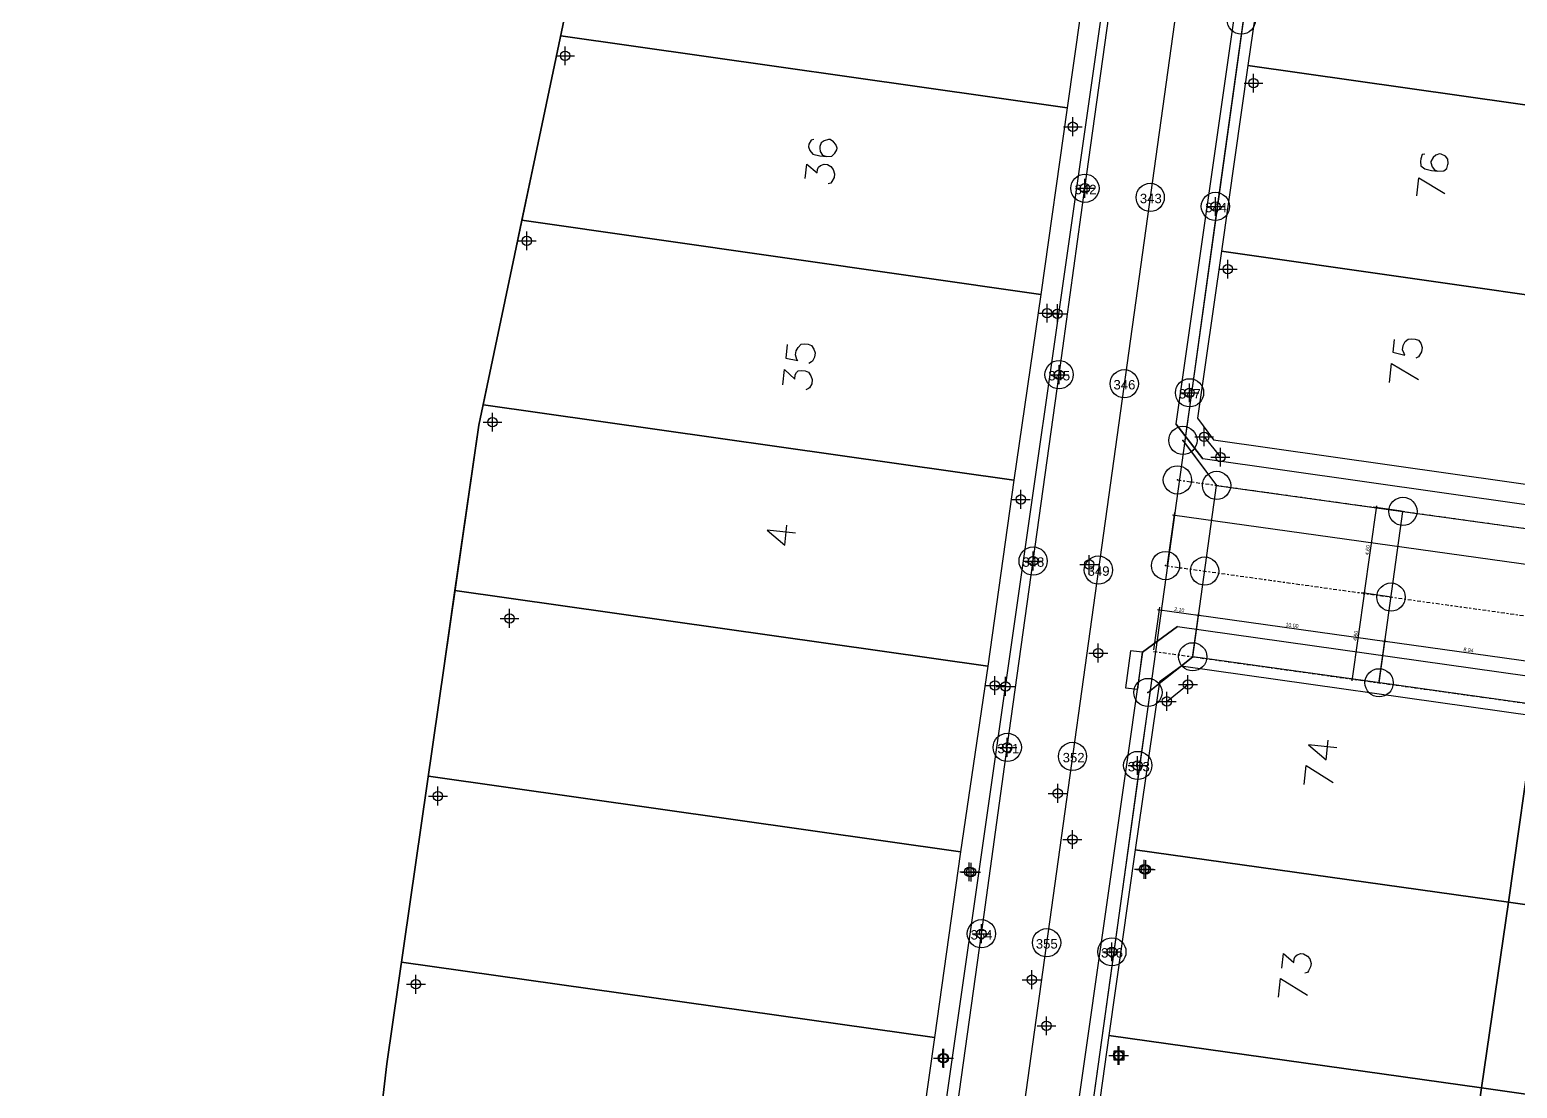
# Model space of a CAD drawing. Header units: metres. Extents: x 678 to 2349, y 417 to 1219.
# Drawn here: x 734.1 to 813.2, y 864.1 to 920.4 of the extents above; entities that cross this region are included whole.
import ezdxf

# ---------------------------------------------------------------- set-up
doc = ezdxf.new("R2010")
doc.units = ezdxf.units.M
doc.header["$PDMODE"] = 32
doc.header["$PDSIZE"] = 1.5
doc.linetypes.add('CENTRO1', pattern=[0.44, 0.2, -0.08, 0.08, -0.08])
for name, color, linetype in [('CONCRETO', 7, 'Continuous'), ('linea 1', 1, 'Continuous'), ('puntos nov 7', 50, 'Continuous'), ('PUNTOS V', 4, 'Continuous'), ('V-NODE', 1, 'Continuous')]:
    doc.layers.add(name, color=color, linetype=linetype)
doc.layers.add('PDF2_area escolar', color=7, linetype='Continuous', true_color=0x989898)
doc.layers.add('PDF_Geometry', color=7, linetype='Continuous', true_color=0x797979)
doc.styles.add('CITY2', font='stylu.ttf', dxfattribs={"height": 0.2})
doc.styles.get("Standard").update_dxf_attribs({"font": 'arial.ttf'})
doc.dimstyles.new('COTAS2', dxfattribs={"dimtxt": 0.02, "dimasz": 0.1, "dimexe": 0.15, "dimexo": 0.08, "dimgap": 0.05, "dimtad": 1, "dimzin": 0, "dimdsep": 46, "dimtxsty": 'CITY2', "dimblk": 'ARCHTICK', "dimcen": 1, "dimdle": 0.1, "dimclrd": 1, "dimclre": 1, "dimclrt": 2, "dimadec": 0, "dimazin": 0, "dimtfac": 1, "dimtofl": 0, "dimtmove": 0, "dimatfit": 3, "dimldrblk": 'ARCHTICK', "dimfxl": 0.18, "dimtolj": 1, "dimtzin": 0, "dimarcsym": 0})

# ---------------------------------------------------------------- blocks, each defined once
blk = doc.blocks.new('*U270')
at = {"color": 0, "linetype": 'ByBlock', "lineweight": -2, "transparency": 16777216}
for p, q in [((-1, 0), (1, 0)), ((0, -1), (0, 1))]:
    blk.add_line(p, q, dxfattribs=at)
blk.add_circle((0, 0), 0.5, dxfattribs=at)
blk = doc.blocks.new('*U312', base_point=(788.713, 905.299, 1004.807))
at = {"layer": 'V-NODE', "color": 50, "lineweight": -2, "xscale": 0.5, "yscale": 0.5, "zscale": 0.5}
blk.add_blockref('*U270', (788.713, 905.299, 1004.807), dxfattribs=at)
blk = doc.blocks.new('*U315', base_point=(785.961, 885.493, 1005.589))
at = {"layer": 'V-NODE', "color": 50, "lineweight": -2, "xscale": 0.5, "yscale": 0.5, "zscale": 0.5}
blk.add_blockref('*U270', (785.961, 885.493, 1005.589), dxfattribs=at)
blk = doc.blocks.new('*U318', base_point=(784.126, 875.621, 1005.998))
at = {"layer": 'V-NODE', "color": 50, "lineweight": -2, "xscale": 0.5, "yscale": 0.5, "zscale": 0.5}
blk.add_blockref('*U270', (784.126, 875.621, 1005.998), dxfattribs=at)
blk = doc.blocks.new('*U321', base_point=(793.414, 875.756, 1005.97))
at = {"layer": 'V-NODE', "color": 50, "lineweight": -2, "xscale": 0.5, "yscale": 0.5, "zscale": 0.5}
blk.add_blockref('*U270', (793.414, 875.756, 1005.97), dxfattribs=at)
blk = doc.blocks.new('*U684', base_point=(789.534, 915.24, 1004.37))
at = {"layer": 'V-NODE', "color": 50, "lineweight": -2, "xscale": 0.5, "yscale": 0.5, "zscale": 0.5}
blk.add_blockref('*U270', (789.534, 915.24, 1004.37), dxfattribs=at)
blk = doc.blocks.new('*U687', base_point=(799.136, 917.558, 1004.214))
at = {"layer": 'V-NODE', "color": 50, "lineweight": -2, "xscale": 0.5, "yscale": 0.5, "zscale": 0.5}
blk.add_blockref('*U270', (799.136, 917.558, 1004.214), dxfattribs=at)
blk = doc.blocks.new('*U690', base_point=(797.77, 907.668, 1004.785))
at = {"layer": 'V-NODE', "color": 50, "lineweight": -2, "xscale": 0.5, "yscale": 0.5, "zscale": 0.5}
blk.add_blockref('*U270', (797.77, 907.668, 1004.785), dxfattribs=at)
blk = doc.blocks.new('*U693', base_point=(788.167, 905.326, 1004.847))
at = {"layer": 'V-NODE', "color": 50, "lineweight": -2, "xscale": 0.5, "yscale": 0.5, "zscale": 0.5}
blk.add_blockref('*U270', (788.167, 905.326, 1004.847), dxfattribs=at)
blk = doc.blocks.new('*U696', base_point=(786.773, 895.432, 1005.26))
at = {"layer": 'V-NODE', "color": 50, "lineweight": -2, "xscale": 0.5, "yscale": 0.5, "zscale": 0.5}
blk.add_blockref('*U270', (786.773, 895.432, 1005.26), dxfattribs=at)
blk = doc.blocks.new('*U699', base_point=(796.514, 898.754, 1005.109))
at = {"layer": 'V-NODE', "color": 50, "lineweight": -2, "xscale": 0.5, "yscale": 0.5, "zscale": 0.5}
blk.add_blockref('*U270', (796.514, 898.754, 1005.109), dxfattribs=at)
blk = doc.blocks.new('*U702', base_point=(794.535, 884.695, 1005.686))
at = {"layer": 'V-NODE', "color": 50, "lineweight": -2, "xscale": 0.5, "yscale": 0.5, "zscale": 0.5}
blk.add_blockref('*U270', (794.535, 884.695, 1005.686), dxfattribs=at)
blk = doc.blocks.new('*U705', base_point=(785.398, 885.539, 1005.56))
at = {"layer": 'V-NODE', "color": 50, "lineweight": -2, "xscale": 0.5, "yscale": 0.5, "zscale": 0.5}
blk.add_blockref('*U270', (785.398, 885.539, 1005.56), dxfattribs=at)
blk = doc.blocks.new('*U708', base_point=(784.028, 875.632, 1005.997))
at = {"layer": 'V-NODE', "color": 50, "lineweight": -2, "xscale": 0.5, "yscale": 0.5, "zscale": 0.5}
blk.add_blockref('*U270', (784.028, 875.632, 1005.997), dxfattribs=at)
blk = doc.blocks.new('*U711', base_point=(793.319, 875.768, 1005.966))
at = {"layer": 'V-NODE', "color": 50, "lineweight": -2, "xscale": 0.5, "yscale": 0.5, "zscale": 0.5}
blk.add_blockref('*U270', (793.319, 875.768, 1005.966), dxfattribs=at)
blk = doc.blocks.new('*U714', base_point=(791.94, 865.876, 1006.464))
at = {"layer": 'V-NODE', "color": 50, "lineweight": -2, "xscale": 0.5, "yscale": 0.5, "zscale": 0.5}
blk.add_blockref('*U270', (791.94, 865.876, 1006.464), dxfattribs=at)
blk = doc.blocks.new('*U717', base_point=(782.635, 865.73, 1006.442))
at = {"layer": 'V-NODE', "color": 50, "lineweight": -2, "xscale": 0.5, "yscale": 0.5, "zscale": 0.5}
blk.add_blockref('*U270', (782.635, 865.73, 1006.442), dxfattribs=at)
blk = doc.blocks.new('*U957', base_point=(790.179, 911.964, 1003.88))
at = {"layer": 'V-NODE', "color": 50, "lineweight": -2, "xscale": 0.5, "yscale": 0.5, "zscale": 0.5}
blk.add_blockref('*U270', (790.179, 911.964, 1003.88), dxfattribs=at)
blk = doc.blocks.new('*U960', base_point=(797.112, 911.001, 1003.88))
at = {"layer": 'V-NODE', "color": 50, "lineweight": -2, "xscale": 0.5, "yscale": 0.5, "zscale": 0.5}
blk.add_blockref('*U270', (797.112, 911.001, 1003.88), dxfattribs=at)
blk = doc.blocks.new('*U963', base_point=(788.803, 902.059, 1004.32))
at = {"layer": 'V-NODE', "color": 50, "lineweight": -2, "xscale": 0.5, "yscale": 0.5, "zscale": 0.5}
blk.add_blockref('*U270', (788.803, 902.059, 1004.32), dxfattribs=at)
blk = doc.blocks.new('*U966', base_point=(795.736, 901.096, 1004.32))
at = {"layer": 'V-NODE', "color": 50, "lineweight": -2, "xscale": 0.5, "yscale": 0.5, "zscale": 0.5}
blk.add_blockref('*U270', (795.736, 901.096, 1004.32), dxfattribs=at)
blk = doc.blocks.new('*U969', base_point=(787.427, 892.155, 1004.75))
at = {"layer": 'V-NODE', "color": 50, "lineweight": -2, "xscale": 0.5, "yscale": 0.5, "zscale": 0.5}
blk.add_blockref('*U270', (787.427, 892.155, 1004.75), dxfattribs=at)
blk = doc.blocks.new('*U975', base_point=(786.051, 882.25, 1005.14))
at = {"layer": 'V-NODE', "color": 50, "lineweight": -2, "xscale": 0.5, "yscale": 0.5, "zscale": 0.5}
blk.add_blockref('*U270', (786.051, 882.25, 1005.14), dxfattribs=at)
blk = doc.blocks.new('*U984', base_point=(792.98, 881.287, 1005.14))
at = {"layer": 'V-NODE', "color": 50, "lineweight": -2, "xscale": 0.5, "yscale": 0.5, "zscale": 0.5}
blk.add_blockref('*U270', (792.98, 881.287, 1005.14), dxfattribs=at)
blk = doc.blocks.new('*U987', base_point=(784.68, 872.345, 1005.53))
at = {"layer": 'V-NODE', "color": 50, "lineweight": -2, "xscale": 0.5, "yscale": 0.5, "zscale": 0.5}
blk.add_blockref('*U270', (784.68, 872.345, 1005.53), dxfattribs=at)
blk = doc.blocks.new('*U990', base_point=(791.61, 871.382, 1005.53))
at = {"layer": 'V-NODE', "color": 50, "lineweight": -2, "xscale": 0.5, "yscale": 0.5, "zscale": 0.5}
blk.add_blockref('*U270', (791.61, 871.382, 1005.53), dxfattribs=at)
blk = doc.blocks.new('*U996', base_point=(791.989, 865.874, 1006.469))
at = {"layer": 'V-NODE', "color": 50, "lineweight": -2, "xscale": 0.5, "yscale": 0.5, "zscale": 0.5}
blk.add_blockref('*U270', (791.989, 865.874, 1006.469), dxfattribs=at)
blk = doc.blocks.new('*U999', base_point=(782.686, 865.724, 1006.447))
at = {"layer": 'V-NODE', "color": 50, "lineweight": -2, "xscale": 0.5, "yscale": 0.5, "zscale": 0.5}
blk.add_blockref('*U270', (782.686, 865.724, 1006.447), dxfattribs=at)
blk = doc.blocks.new('*U1227', base_point=(795.655, 885.587, 1005.62))
at = {"layer": 'V-NODE', "color": 50, "lineweight": -2, "xscale": 0.5, "yscale": 0.5, "zscale": 0.5}
blk.add_blockref('*U270', (795.655, 885.587, 1005.62), dxfattribs=at)
blk = doc.blocks.new('*U1230', base_point=(797.376, 897.676, 1005.109))
at = {"layer": 'V-NODE', "color": 50, "lineweight": -2, "xscale": 0.5, "yscale": 0.5, "zscale": 0.5}
blk.add_blockref('*U270', (797.376, 897.676, 1005.109), dxfattribs=at)
blk = doc.blocks.new('*U1788', base_point=(754.63, 869.658, 1005.948))
at = {"layer": 'V-NODE', "color": 50, "lineweight": -2, "xscale": 0.5, "yscale": 0.5, "zscale": 0.5}
blk.add_blockref('*U270', (754.63, 869.658, 1005.948), dxfattribs=at)
blk = doc.blocks.new('*U1791', base_point=(755.797, 879.662, 1005.479))
at = {"layer": 'V-NODE', "color": 50, "lineweight": -2, "xscale": 0.5, "yscale": 0.5, "zscale": 0.5}
blk.add_blockref('*U270', (755.797, 879.662, 1005.479), dxfattribs=at)
blk = doc.blocks.new('*U1794', base_point=(759.6, 889.106, 1005.4))
at = {"layer": 'V-NODE', "color": 50, "lineweight": -2, "xscale": 0.5, "yscale": 0.5, "zscale": 0.5}
blk.add_blockref('*U270', (759.6, 889.106, 1005.4), dxfattribs=at)
blk = doc.blocks.new('*U1797', base_point=(758.694, 899.53, 1004.751))
at = {"layer": 'V-NODE', "color": 50, "lineweight": -2, "xscale": 0.5, "yscale": 0.5, "zscale": 0.5}
blk.add_blockref('*U270', (758.694, 899.53, 1004.751), dxfattribs=at)
blk = doc.blocks.new('*U1800', base_point=(760.516, 909.171, 1004.214))
at = {"layer": 'V-NODE', "color": 50, "lineweight": -2, "xscale": 0.5, "yscale": 0.5, "zscale": 0.5}
blk.add_blockref('*U270', (760.516, 909.171, 1004.214), dxfattribs=at)
blk = doc.blocks.new('*U1803', base_point=(762.554, 919.01, 1003.921))
at = {"layer": 'V-NODE', "color": 50, "lineweight": -2, "xscale": 0.5, "yscale": 0.5, "zscale": 0.5}
blk.add_blockref('*U270', (762.554, 919.01, 1003.921), dxfattribs=at)
blk = doc.blocks.new('*U2181', base_point=(790.887, 887.262, 1003.792))
at = {"layer": 'V-NODE', "color": 50, "lineweight": -2, "xscale": 0.5, "yscale": 0.5, "zscale": 0.5}
blk.add_blockref('*U270', (790.887, 887.262, 1003.792), dxfattribs=at)
blk = doc.blocks.new('*U2184', base_point=(789.51, 877.357, 1004.286))
at = {"layer": 'V-NODE', "color": 50, "lineweight": -2, "xscale": 0.5, "yscale": 0.5, "zscale": 0.5}
blk.add_blockref('*U270', (789.51, 877.357, 1004.286), dxfattribs=at)
blk = doc.blocks.new('*U2196', base_point=(788.133, 867.452, 1004.78))
at = {"layer": 'V-NODE', "color": 50, "lineweight": -2, "xscale": 0.5, "yscale": 0.5, "zscale": 0.5}
blk.add_blockref('*U270', (788.133, 867.452, 1004.78), dxfattribs=at)
blk = doc.blocks.new('*U2199', base_point=(790.41, 891.974, 1003.59))
at = {"layer": 'V-NODE', "color": 50, "lineweight": -2, "xscale": 0.5, "yscale": 0.5, "zscale": 0.5}
blk.add_blockref('*U270', (790.41, 891.974, 1003.59), dxfattribs=at)
blk = doc.blocks.new('*U2202', base_point=(788.73, 879.806, 1004.2))
at = {"layer": 'V-NODE', "color": 50, "lineweight": -2, "xscale": 0.5, "yscale": 0.5, "zscale": 0.5}
blk.add_blockref('*U270', (788.73, 879.806, 1004.2), dxfattribs=at)
blk = doc.blocks.new('*U2205', base_point=(787.35, 869.902, 1004.69))
at = {"layer": 'V-NODE', "color": 50, "lineweight": -2, "xscale": 0.5, "yscale": 0.5, "zscale": 0.5}
blk.add_blockref('*U270', (787.35, 869.902, 1004.69), dxfattribs=at)
blk = doc.blocks.new('*U2308')
at = {"color": 0, "linetype": 'ByBlock', "lineweight": -2, "transparency": 16777216}
for p, q in [((-1, 0), (1, 0)), ((0, -1), (0, 1))]:
    blk.add_line(p, q, dxfattribs=at)
blk.add_circle((0, 0), 0.5, dxfattribs=at)
blk = doc.blocks.new('*U2314', base_point=(791.989, 865.874, 1006.469))
at = {"layer": 'V-NODE', "color": 1, "lineweight": -2, "xscale": 0.5, "yscale": 0.5, "zscale": 0.5}
blk.add_blockref('*U2308', (791.989, 865.874, 1006.469), dxfattribs=at)
blk = doc.blocks.new('*U2558')
at = {"color": 0, "linetype": 'ByBlock', "lineweight": -2, "transparency": 16777216}
for p, q in [((-1, 0), (1, 0)), ((0, -1), (0, 1))]:
    blk.add_line(p, q, dxfattribs=at)
blk.add_lwpolyline([(-0.5, -0.5), (-0.5, 0.5), (0.5, 0.5), (0.5, -0.5)], close=True, dxfattribs=at)
blk = doc.blocks.new('*U2564', base_point=(791.989, 865.874, 1006.469))
at = {"layer": 'V-NODE', "color": 130, "lineweight": -2, "xscale": 0.5, "yscale": 0.5, "zscale": 0.5}
blk.add_blockref('*U2558', (791.989, 865.874, 1006.469), dxfattribs=at)
blk = doc.blocks.new('base')
at = {"layer": 'PDF_Geometry', "lineweight": 25, "extrusion": (-0.000787417, 0.063364, 0.99799), "elevation": 0.026}
for points in [[(-314.355, -197.288), (-299.601, -195.681), (-292.744, -194.188), (-282.663, -192.111), (-274.476, -190.361), (-258.037, -185.154), (-248.029, -180.61), (-240.539, -177.71), (-228.643, -174.042), (-222.733, -172.714), (-217.384, -171.04), (-209.935, -169.248), (-202.16, -164.759), (-196.196, -160.284), (-195.073, -159.817), (-178.095, -157.457), (-154.298, -156.614), (-136.667, -154.611), (-124.436, -153.164), (-118.066, -151.474), (-100.79, -146.646), (-80.955, -140.967), (-73.385, -139.328), (-61.694, -135.822), (-40.504, -131.604), (-37.727, -130.872), (-17.661, -129.441), (1.311, -127.461), (21.092, -124.929), (41.006, -122.83), (47.376, -123.458), (63.592, -123.186), (81.402, -124.312), (85.639, -96.072), (88.705, -66.393), (92.811, -40.781), (97.16, -22.386), (100.596, -1.562), (102.483, 8.32), (109.691, 37.361), (117.528, 76.62), (126.217, 115.638), (131.513, 149.592), (134.682, 173.973), (136.916, 195.591), (139.956, 229.678), (141.558, 250.676), (142.614, 271.37), (143.252, 283.21), (147.066, 312.938), (152.58, 355.631), (153.554, 396.042), (150.869, 418.02), (151.777, 438.639), (150.959, 458.028), (151.777, 438.639), (150.869, 418.02), (153.554, 396.042), (152.58, 355.631), (147.066, 312.938), (143.252, 283.21), (142.614, 271.37), (141.558, 250.676), (139.956, 229.678), (136.916, 195.591), (134.682, 173.973), (131.513, 149.592), (126.217, 115.638), (117.528, 76.62), (109.691, 37.361), (102.483, 8.32), (100.596, -1.562), (97.16, -22.386), (92.811, -40.781), (88.705, -66.393), (85.639, -96.072), (81.402, -124.312), (63.592, -123.186), (47.376, -123.458), (41.006, -122.83), (21.092, -124.929), (1.311, -127.461), (-17.661, -129.441), (-37.727, -130.872), (-40.504, -131.604), (-61.694, -135.822), (-73.385, -139.328), (-80.955, -140.967), (-100.79, -146.646), (-118.066, -151.474), (-124.436, -153.164), (-136.667, -154.611), (-154.298, -156.614), (-178.095, -157.457), (-195.073, -159.817), (-196.196, -160.284), (-202.16, -164.759), (-209.935, -169.248), (-217.384, -171.04), (-222.733, -172.714), (-228.643, -174.042), (-240.539, -177.71), (-248.029, -180.61), (-258.037, -185.154), (-274.476, -190.361), (-282.663, -192.111), (-292.744, -194.188), (-299.601, -195.681), (-314.355, -197.288), (-312.178, -178.446), (-309.146, -157.898), (-306.876, -132.899), (-305.823, -118.002), (-298.643, -78.802), (-291.055, -45.077), (-282.252, -15.116), (-275.645, 10.473), (-270.319, 33.898), (-263.825, 63.164), (-258.15, 86.408), (-284.424, 123.888)], [(129.33, 446.993), (130.719, 376.627), (119.722, 267.265), (72.738, -35.348), (74.134, -37.232), (92.979, -40.152)], [(78.602, 47.969), (76.718, 46.573), (38.301, 52.546), (36.905, 54.43), (47.469, 122.482), (49.353, 123.878), (87.77, 117.905), (89.166, 116.021)], [(76.718, 46.573), (78.602, 47.969), (89.166, 116.021), (87.77, 117.905)], [(108.227, 100.648), (108.37, 100.677), (108.489, 100.895), (108.505, 101.032), (108.436, 101.226), (108.275, 101.43), (107.915, 101.52), (107.549, 101.564), (107.269, 101.552), (107.11, 101.385), (106.997, 101.213), (106.986, 101.122), (107.055, 100.928), (107.176, 100.775), (107.348, 100.661), (107.439, 100.65), (107.679, 100.714), (107.832, 100.835), (107.9, 101.012), (107.911, 101.103), (107.887, 101.292), (107.772, 101.491), (107.549, 101.564)], [(75.77, 101.822), (75.912, 101.852), (75.986, 102.075), (76.002, 102.212), (75.984, 102.446), (75.772, 102.61), (75.412, 102.7), (75.092, 102.739), (74.766, 102.732), (74.613, 102.611), (74.54, 102.388), (74.534, 102.342), (74.552, 102.108), (74.673, 101.955), (74.89, 101.836), (74.982, 101.825), (75.176, 101.894), (75.329, 102.015), (75.448, 102.232), (75.454, 102.278), (75.39, 102.517), (75.269, 102.671), (75.092, 102.739)], [(108.709, 102.723), (108.615, 101.946), (108.071, 102.429), (108.049, 102.246), (107.986, 102.114), (107.884, 102.034), (107.69, 101.965), (107.507, 101.987), (107.336, 102.1), (107.215, 102.254), (107.151, 102.493), (107.173, 102.676), (107.292, 102.894), (107.349, 102.979), (107.491, 103.009)], [(76.222, 104.04), (76.107, 103.08), (74.727, 103.942)], [(109.772, 111.544), (109.86, 112.276), (109.225, 112.399), (109.266, 112.347), (109.33, 112.108), (109.302, 111.879), (109.189, 111.707), (109.029, 111.541), (108.841, 111.517), (108.658, 111.539), (108.481, 111.607), (108.366, 111.807), (108.296, 112), (108.324, 112.229), (108.443, 112.446), (108.494, 112.487), (108.642, 112.562)], [(77.513, 111.675), (77.596, 112.36), (76.967, 112.529), (77.002, 112.432), (77.071, 112.238), (77.044, 112.01), (76.925, 111.792), (76.771, 111.672), (76.583, 111.648), (76.4, 111.67), (76.222, 111.738), (76.102, 111.891), (76.038, 112.131), (76.066, 112.359), (76.179, 112.531), (76.236, 112.617), (76.384, 112.692)], [(77.789, 113.96), (77.667, 112.955), (76.242, 113.822)], [(110.031, 113.693), (109.931, 112.87), (109.392, 113.399), (109.365, 113.17), (109.303, 113.038), (109.2, 112.958), (109.012, 112.934), (108.829, 112.956), (108.652, 113.024), (108.537, 113.223), (108.467, 113.417), (108.495, 113.646), (108.614, 113.863), (108.665, 113.904), (108.813, 113.978)], [(109.453, 121.599), (110.961, 121.417), (110.038, 122.224), (109.912, 121.173)], [(91.093, 128.17), (91.733, 128.093), (92.016, 130.053), (91.376, 130.13), (91.093, 128.17), (89.215, 126.819), (50.746, 132.753), (49.396, 134.631), (67.752, 253.123), (69.636, 254.519), (108.099, 248.54), (109.45, 246.662)], [(89.215, 126.819), (91.093, 128.17), (109.45, 246.662), (108.099, 248.54)], [(80.826, 133.395), (82.334, 133.213), (81.411, 134.02), (81.284, 132.968)], [(82.587, 135.316), (82.466, 134.31), (81.046, 135.223)], [(83.903, 145.08), (83.809, 144.303), (83.265, 144.786), (83.243, 144.603), (83.18, 144.472), (83.078, 144.391), (82.884, 144.322), (82.747, 144.339), (82.529, 144.458), (82.409, 144.611), (82.345, 144.851), (82.367, 145.034), (82.486, 145.251), (82.543, 145.337), (82.685, 145.366)], [(84.09, 146.634), (83.969, 145.629), (82.549, 146.542)]]:
    blk.add_lwpolyline(points, dxfattribs=at)
for points in [[(121.592, 94.957), (119.443, 85.2), (93.22, 89.24), (94.735, 99.12)], [(65.311, 100.068), (63.79, 90.143), (83.55, 87.113), (85.111, 96.987)], [(123.792, 104.754), (121.592, 94.957), (94.735, 99.12), (96.255, 109.046)], [(66.871, 109.943), (65.311, 100.068), (85.111, 96.987), (86.626, 106.867)], [(125.947, 114.557), (123.792, 104.754), (96.255, 109.046), (97.816, 118.92)], [(68.386, 119.823), (66.871, 109.943), (86.626, 106.867), (88.019, 115.742), (87.186, 116.909)], [(127.599, 124.421), (126.217, 115.638), (125.947, 114.557), (97.816, 118.92), (99.331, 128.8)], [(129.114, 134.301), (127.599, 124.421), (99.331, 128.8), (100.891, 138.675)], [(71.812, 141.715), (70.297, 131.835), (89.051, 128.926), (90.218, 129.759), (91.618, 138.679)], [(52.057, 144.79), (50.709, 135.91), (51.543, 134.743), (70.297, 131.835), (71.812, 141.715)], [(130.675, 144.175), (129.114, 134.301), (100.891, 138.675), (102.406, 148.555)], [(73.373, 151.589), (71.812, 141.715), (91.618, 138.679), (93.132, 148.559)], [(53.618, 154.665), (52.057, 144.79), (71.812, 141.715), (73.373, 151.589)], [(132.098, 154.066), (131.513, 149.592), (130.675, 144.175), (102.406, 148.555), (103.921, 158.435)], [(74.893, 161.515), (73.373, 151.589), (93.132, 148.559), (94.647, 158.439)], [(55.133, 164.545), (53.618, 154.665), (73.373, 151.589), (74.893, 161.515)]]:
    blk.add_lwpolyline(points, close=True, dxfattribs=at)
blk = doc.blocks.new('_ArchTick')
at = {"color": 0, "linetype": 'ByBlock', "const_width": 0.15}
blk.add_lwpolyline([(-0.5, -0.5), (0.5, 0.5)], dxfattribs=at)
blk = doc.blocks.new('*D3558')
at = {"layer": 'Defpoints', "color": 0, "transparency": 16777216}
for p in [(806.116, 887.891), (795.904, 887.063, 1005.62), (805.808, 885.682, 1005.62)]:
    blk.add_point(p, dxfattribs=at)
at = {"layer": 'PUNTOS V', "color": 1, "linetype": 'Continuous', "lineweight": -2, "transparency": 16777216}
for p, q in [((795.915, 887.143), (796.232, 889.421)), ((805.819, 885.762), (806.137, 888.04))]:
    blk.add_line(p, q, dxfattribs=at)
at = {"layer": 'PUNTOS V', "color": 1, "lineweight": -2, "transparency": 16777216}
blk.add_line((796.113, 889.286), (806.215, 887.877), dxfattribs=at)
at = {"layer": 'PUNTOS V', "color": 1, "lineweight": -2, "transparency": 16777216, "xscale": 0.1, "yscale": 0.1, "zscale": 0.1}
for p, rotation in [((796.212, 889.272), 172.061553166737), ((806.116, 887.891), 352.061553166737)]:
    blk.add_blockref('_ArchTick', p, dxfattribs=dict(at, rotation=rotation))
at = {"layer": 'PUNTOS V', "color": 2, "transparency": 16777216, "insert": (801.185, 888.734), "char_height": 0.2, "attachment_point": 5, "rotation": 352.06155, "style": 'CITY2'}
blk.add_mtext('\\A1;10.00', dxfattribs=at)
blk = doc.blocks.new('*D3559')
at = {"layer": 'Defpoints', "color": 0, "transparency": 16777216}
for p in [(814.972, 886.656), (814.975, 886.678, 1005.129), (805.808, 885.682, 1005.62)]:
    blk.add_point(p, dxfattribs=at)
at = {"layer": 'PUNTOS V', "color": 1, "linetype": 'Continuous', "lineweight": -2, "transparency": 16777216}
for p, q in [((805.819, 885.762), (806.137, 888.04)), ((814.964, 886.599), (814.951, 886.508))]:
    blk.add_line(p, q, dxfattribs=at)
at = {"layer": 'PUNTOS V', "color": 1, "lineweight": -2, "transparency": 16777216}
blk.add_line((806.017, 887.905), (815.071, 886.643), dxfattribs=at)
at = {"layer": 'PUNTOS V', "color": 1, "lineweight": -2, "transparency": 16777216, "xscale": 0.1, "yscale": 0.1, "zscale": 0.1}
for p, rotation in [((806.116, 887.891), 172.061553166737), ((814.972, 886.656), 352.061553166737)]:
    blk.add_blockref('_ArchTick', p, dxfattribs=dict(at, rotation=rotation))
at = {"layer": 'PUNTOS V', "color": 2, "transparency": 16777216, "insert": (810.565, 887.427), "char_height": 0.2, "attachment_point": 5, "rotation": 352.06155, "style": 'CITY2'}
blk.add_mtext('\\A1;8.94', dxfattribs=at)
blk = doc.blocks.new('*D3562')
at = {"layer": 'Defpoints', "color": 0, "transparency": 16777216}
for p in [(805.034, 890.435), (806.443, 890.238, 1005.62), (805.808, 885.682, 1005.62)]:
    blk.add_point(p, dxfattribs=at)
at = {"layer": 'PUNTOS V', "color": 1, "lineweight": -2, "transparency": 16777216}
blk.add_line((804.385, 885.78), (805.048, 890.534), dxfattribs=at)
at = {"layer": 'PUNTOS V', "color": 1, "linetype": 'Continuous', "lineweight": -2, "transparency": 16777216}
for p, q in [((806.364, 890.249), (804.885, 890.455)), ((805.729, 885.693), (804.25, 885.9))]:
    blk.add_line(p, q, dxfattribs=at)
at = {"layer": 'PUNTOS V', "color": 1, "lineweight": -2, "transparency": 16777216, "xscale": 0.1, "yscale": 0.1, "zscale": 0.1}
for p, rotation in [((805.034, 890.435), 82.06155316673828), ((804.399, 885.879), 262.0615531667382)]:
    blk.add_blockref('_ArchTick', p, dxfattribs=dict(at, rotation=rotation))
at = {"layer": 'PUNTOS V', "color": 2, "transparency": 16777216, "insert": (804.563, 888.178), "char_height": 0.2, "attachment_point": 5, "rotation": 82.06155, "style": 'CITY2'}
blk.add_mtext('\\A1;4.60', dxfattribs=at)
blk = doc.blocks.new('*D3563')
at = {"layer": 'Defpoints', "color": 0, "transparency": 16777216}
for p in [(805.669, 894.991), (807.078, 894.794, 1005.62), (806.443, 890.238, 1005.62)]:
    blk.add_point(p, dxfattribs=at)
at = {"layer": 'PUNTOS V', "color": 1, "lineweight": -2, "transparency": 16777216}
blk.add_line((805.02, 890.336), (805.683, 895.09), dxfattribs=at)
at = {"layer": 'PUNTOS V', "color": 1, "linetype": 'Continuous', "lineweight": -2, "transparency": 16777216}
for p, q in [((806.999, 894.805), (805.521, 895.011)), ((806.364, 890.249), (804.885, 890.455))]:
    blk.add_line(p, q, dxfattribs=at)
at = {"layer": 'PUNTOS V', "color": 1, "lineweight": -2, "transparency": 16777216, "xscale": 0.1, "yscale": 0.1, "zscale": 0.1}
for p, rotation in [((805.669, 894.991), 82.06155316673825), ((805.034, 890.435), 262.0615531667382)]:
    blk.add_blockref('_ArchTick', p, dxfattribs=dict(at, rotation=rotation))
at = {"layer": 'PUNTOS V', "color": 2, "transparency": 16777216, "insert": (805.198, 892.734), "char_height": 0.2, "attachment_point": 5, "rotation": 82.06155, "style": 'CITY2'}
blk.add_mtext('\\A1;4.60', dxfattribs=at)
blk = doc.blocks.new('*D3687')
at = {"layer": 'Defpoints', "color": 0, "transparency": 16777216}
for p in [(796.212, 889.272), (793.827, 887.353, 1005.62), (795.904, 887.063, 1005.62)]:
    blk.add_point(p, dxfattribs=at)
at = {"layer": 'PUNTOS V', "color": 1, "linetype": 'Continuous', "lineweight": -2, "transparency": 16777216}
for p, q in [((793.838, 887.432), (794.156, 889.71)), ((795.915, 887.143), (796.232, 889.421))]:
    blk.add_line(p, q, dxfattribs=at)
at = {"layer": 'PUNTOS V', "color": 1, "lineweight": -2, "transparency": 16777216}
blk.add_line((794.036, 889.576), (796.311, 889.259), dxfattribs=at)
at = {"layer": 'PUNTOS V', "color": 1, "lineweight": -2, "transparency": 16777216, "xscale": 0.1, "yscale": 0.1, "zscale": 0.1}
for p, rotation in [((794.135, 889.562), 172.061553166737), ((796.212, 889.272), 352.061553166737)]:
    blk.add_blockref('_ArchTick', p, dxfattribs=dict(at, rotation=rotation))
at = {"layer": 'PUNTOS V', "color": 2, "transparency": 16777216, "insert": (795.195, 889.569), "char_height": 0.2, "attachment_point": 5, "rotation": 352.06155, "style": 'CITY2'}
blk.add_mtext('\\A1;2.10', dxfattribs=at)
blk = doc.blocks.new('*D3789')
at = {"layer": 'Defpoints', "color": 0, "transparency": 16777216}
for p in [(794.559, 891.895, 1005.62), (836.516, 888.788), (836.141, 886.097, 1005.62)]:
    blk.add_point(p, dxfattribs=at)
at = {"layer": 'PUNTOS V', "color": 1, "linetype": 'Continuous', "lineweight": -2, "transparency": 16777216}
for p, q in [((794.57, 891.975), (794.955, 894.735)), ((836.152, 886.176), (836.537, 888.937))]:
    blk.add_line(p, q, dxfattribs=at)
at = {"layer": 'PUNTOS V', "color": 1, "lineweight": -2, "transparency": 16777216}
blk.add_line((794.835, 894.601), (836.615, 888.775), dxfattribs=at)
at = {"layer": 'PUNTOS V', "color": 1, "lineweight": -2, "transparency": 16777216, "xscale": 0.1, "yscale": 0.1, "zscale": 0.1}
for p, rotation in [((794.935, 894.587), 172.0615531667378), ((836.516, 888.788), 352.0615531667378)]:
    blk.add_blockref('_ArchTick', p, dxfattribs=dict(at, rotation=rotation))
at = {"layer": 'PUNTOS V', "color": 2, "transparency": 16777216, "insert": (815.469, 891.879), "char_height": 0.2, "attachment_point": 5, "rotation": 352.06155, "style": 'CITY2'}
blk.add_mtext('\\A1;41.98', dxfattribs=at)

msp = doc.modelspace()

# ---------------------------------------------------------------- linework, layer by layer
at = {"elevation": 1011.104}
msp.add_lwpolyline([(846.41736, 960.12733), (846.54338, 961.02408), (844.37446, 963.84298), (834.46915, 965.21588), (826.11189, 966.37422), (817.73429, 967.52791), (807.83012, 968.90901), (804.93779, 966.60434), (804.09339, 960.526), (802.71739, 950.621), (801.34138, 940.716), (799.96538, 930.811), (798.58938, 920.906), (797.21338, 911.001), (795.83737, 901.096), (795.46996, 898.4512), (797.17422, 896.17523), (807.07839, 894.79414), (815.93422, 893.55924), (824.79008, 892.32433), (834.69425, 890.94324), (837.03644, 892.55962), (837.91638, 898.91015), (846.16622, 958.34028)], close=True, dxfattribs=at)
at = {"elevation": 997.581}
msp.add_lwpolyline([(820.03432, 770.51945), (825.50632, 809.76986), (828.92329, 834.326), (831.02942, 849.38672), (834.46975, 874.14887), (835.22081, 879.45606), (833.42365, 881.8314), (823.51948, 883.21249), (814.66843, 884.44673), (805.72855, 885.69336), (795.90361, 887.0634), (793.63721, 885.25837), (793.08551, 881.287), (791.70951, 871.382), (790.3335, 861.477), (788.9575, 851.572), (787.5815, 841.667), (786.2055, 831.762), (784.8295, 821.857), (783.45391, 811.955), (782.07777, 802.049)], dxfattribs=at)
at = {"layer": 'CONCRETO'}
for p, q in [((790.17903, 911.96438, 997.925), (791.55501, 921.86927, 997.925)), ((788.803, 902.059, 1004.32), (790.17903, 911.96438, 997.925)), ((786.051, 882.26768, 997.925), (788.80304, 902.0595, 997.925)), ((784.67508, 872.34485, 997.925), (786.05107, 882.24973, 997.925)), ((783.3, 862.44, 1006.02), (784.68, 872.345, 1005.53))]:
    msp.add_line(p, q, dxfattribs=at)
at = {"layer": 'CONCRETO', "elevation": 997.581}
msp.add_lwpolyline([(804.93779, 966.60434), (777.26769, 767.42416)], dxfattribs=at)
at = {"layer": 'linea 1', "elevation": 997.581}
msp.add_lwpolyline([(813.04755, 1051.1446), (773.76855, 768.39907)], dxfattribs=at)
at = {"layer": 'linea 1', "linetype": 'CENTRO1', "elevation": 1005.62}
for points in [[(795.09314, 896.46543), (836.77232, 890.65346)], [(794.46018, 891.90919), (836.14098, 886.09699)], [(793.82723, 887.35294), (835.50963, 881.54052)]]:
    msp.add_lwpolyline(points, dxfattribs=at)
at = {"layer": 'linea 1'}
for p in [(798.48843, 920.90608, 997.925), (790.17903, 911.96438, 997.925), (793.64574, 911.48279, 997.925), (797.11244, 911.00119, 997.925), (788.80304, 902.0595, 997.925), (792.26975, 901.5779, 997.925), (795.73646, 901.09631, 997.925), (787.42705, 892.15461, 997.925), (790.89376, 891.67302, 997.925), (786.05107, 882.24973, 997.925), (789.51778, 881.76814, 997.925), (792.98449, 881.28654, 997.925), (784.67508, 872.34485, 997.925), (788.14179, 871.86325, 997.925), (791.6085, 871.38166, 997.925)]:
    msp.add_point(p, dxfattribs=at)
at = {"layer": 'puntos nov 7'}
for points, elevation in [([(795.3848, 898.56492), (797.17422, 896.17523)], 1005.109), ([(796.514, 898.754), (797.376, 897.676)], 1005.109), ([(793.52369, 885.16796), (795.90361, 887.0634)], 1005.686), ([(794.535, 884.695), (795.655, 885.587)], 1005.686)]:
    msp.add_lwpolyline(points, dxfattribs=dict(at, elevation=elevation))
at = {"layer": 'PUNTOS V', "color": 1}
for points, elevation in [([(795.90361, 887.0634), (797.17422, 896.17523)], 1005.62), ([(805.80778, 885.68231), (807.07839, 894.79414)], 1005.62), ([(793.52369, 885.16796), (795.90361, 887.0634)], 1005.686)]:
    msp.add_lwpolyline(points, dxfattribs=dict(at, elevation=elevation))
for p in [(795.3848, 898.56492, 1005.109), (795.09314, 896.46543, 1005.62), (797.17422, 896.17523, 1005.109), (807.07839, 894.79414, 1005.62), (794.46018, 891.90919, 1005.62), (796.53891, 891.61932, 1005.62), (806.44308, 890.23822, 1005.62), (795.90361, 887.0634, 1005.62), (805.80778, 885.68231, 1005.62), (793.52369, 885.16796, 1005.686)]:
    msp.add_point(p, dxfattribs=at)

# ---------------------------------------------------------------- block references
at = {"layer": 'PDF2_area escolar'}
msp.add_blockref('base', (882.736, 1016.336, 999.038), dxfattribs=at)
at = {"layer": 'puntos nov 7'}
for name, p in [('*U1803', (762.554, 919.01, 1003.921)), ('*U687', (799.136, 917.558, 1004.214)), ('*U684', (789.534, 915.24, 1004.37)), ('*U957', (790.179, 911.964, 1003.88)), ('*U960', (797.112, 911.001, 1003.88)), ('*U1800', (760.516, 909.171, 1004.214)), ('*U690', (797.77, 907.668, 1004.785)), ('*U693', (788.167, 905.326, 1004.847)), ('*U312', (788.713, 905.299, 1004.807)), ('*U963', (788.803, 902.059, 1004.32)), ('*U966', (795.736, 901.096, 1004.32)), ('*U1797', (758.694, 899.53, 1004.751)), ('*U699', (796.514, 898.754, 1005.109)), ('*U1230', (797.376, 897.676, 1005.109)), ('*U696', (786.773, 895.432, 1005.26)), ('*U969', (787.427, 892.155, 1004.75)), ('*U2199', (790.41, 891.974, 1003.59)), ('*U1794', (759.6, 889.106, 1005.4)), ('*U2181', (790.887, 887.262, 1003.792)), ('*U705', (785.398, 885.539, 1005.56)), ('*U315', (785.961, 885.493, 1005.589)), ('*U1227', (795.655, 885.587, 1005.62)), ('*U702', (794.535, 884.695, 1005.686)), ('*U975', (786.051, 882.25, 1005.14)), ('*U984', (792.98, 881.287, 1005.14)), ('*U1791', (755.797, 879.662, 1005.479)), ('*U2202', (788.73, 879.806, 1004.2)), ('*U2184', (789.51, 877.357, 1004.286)), ('*U708', (784.028, 875.632, 1005.997)), ('*U318', (784.126, 875.621, 1005.998)), ('*U711', (793.319, 875.768, 1005.966)), ('*U321', (793.414, 875.756, 1005.97)), ('*U987', (784.68, 872.345, 1005.53)), ('*U990', (791.61, 871.382, 1005.53)), ('*U2205', (787.35, 869.902, 1004.69)), ('*U1788', (754.63, 869.658, 1005.948)), ('*U2196', (788.133, 867.452, 1004.78)), ('*U714', (791.94, 865.876, 1006.464)), ('*U996', (791.989, 865.874, 1006.469)), ('*U717', (782.635, 865.73, 1006.442)), ('*U999', (782.686, 865.724, 1006.447))]:
    msp.add_blockref(name, p, dxfattribs=at)
at = {"layer": 'V-NODE'}
for name in ['*U2314', '*U2564']:
    msp.add_blockref(name, (791.989, 865.874, 1006.469), dxfattribs=at)

# ---------------------------------------------------------------- texts
at = {"layer": 'linea 1', "char_height": 0.5, "attachment_point": 1}
for s, insert in [('342', (789.62956, 912.15166, 997.925)), ('343', (793.09668, 911.673, 997.925)), ('344', (796.56339, 911.19141, 997.925)), ('345', (788.22878, 902.25319, 997.925)), ('346', (791.6959, 901.77454, 997.925)), ('347', (795.16261, 901.29294, 997.925)), ('348', (786.8528, 892.34831, 997.925)), ('349', (790.31991, 891.86966, 997.925)), ('351', (785.52681, 882.43353, 997.925)), ('352', (788.99392, 881.95487, 997.925)), ('353', (792.46063, 881.47328, 997.925)), ('354', (784.10042, 872.5356, 997.925)), ('355', (787.56753, 872.05695, 997.925)), ('356', (791.03424, 871.57535, 997.925))]:
    msp.add_mtext_dynamic_manual_height_columns(s, width=1.32611, gutter_width=12.5, heights=[0], dxfattribs=dict(at, insert=insert))

# ---------------------------------------------------------------- dimensions: what is measured, and where the dimension line sits
at = {"layer": 'PUNTOS V', "color": 1}
dim = msp.add_linear_dim(base=(805.66918, 894.99065), p1=(806.44308, 890.23822, 1005.62), p2=(807.07839, 894.79414, 1005.62), angle=262.0615532, dimstyle='COTAS2', dxfattribs=at)
dim.commit()
dim.dimension.update_dxf_attribs({"geometry": '*D3563', "text_midpoint": (805.19782, 892.73413)})
dim = msp.add_linear_dim(base=(836.51628, 888.78835), p1=(794.55922, 891.89538, 1005.62), p2=(836.14098, 886.09699, 1005.62), angle=352.0615532, dimstyle='COTAS2', dxfattribs=at)
dim.commit()
dim.dimension.update_dxf_attribs({"geometry": '*D3789', "text_midpoint": (815.44781, 891.72625), "dimtype": 161})
for p1, p2, distance, picture, middle in [((805.80778, 885.68231, 1005.62), (806.44308, 890.23822, 1005.62), 1.42284, '*D3562', (804.56252, 888.17821)), ((793.82723, 887.35294, 1005.62), (795.90361, 887.0634, 1005.62), 2.23029, '*D3687', (795.19466, 889.5692)), ((795.90361, 887.0634, 1005.62), (805.80778, 885.68231, 1005.62), 2.23029, '*D3558', (801.18493, 888.73388))]:
    dim = msp.add_aligned_dim(p1=p1, p2=p2, distance=distance, dimstyle='COTAS2', dxfattribs=at)
    dim.commit()
    dim.dimension.update_dxf_attribs({"geometry": picture, "text_midpoint": middle})
dim = msp.add_linear_dim(base=(814.97164, 886.65631), p1=(805.80778, 885.68231, 1005.62), p2=(814.97462, 886.67775, 1005.129), angle=172.0615532, dimstyle='COTAS2', override={"dimtmove": 1}, dxfattribs=at)
dim.commit()
dim.dimension.update_dxf_attribs({"geometry": '*D3559', "text_midpoint": (810.56505, 887.42675)})

doc.saveas('drawing.dxf')
